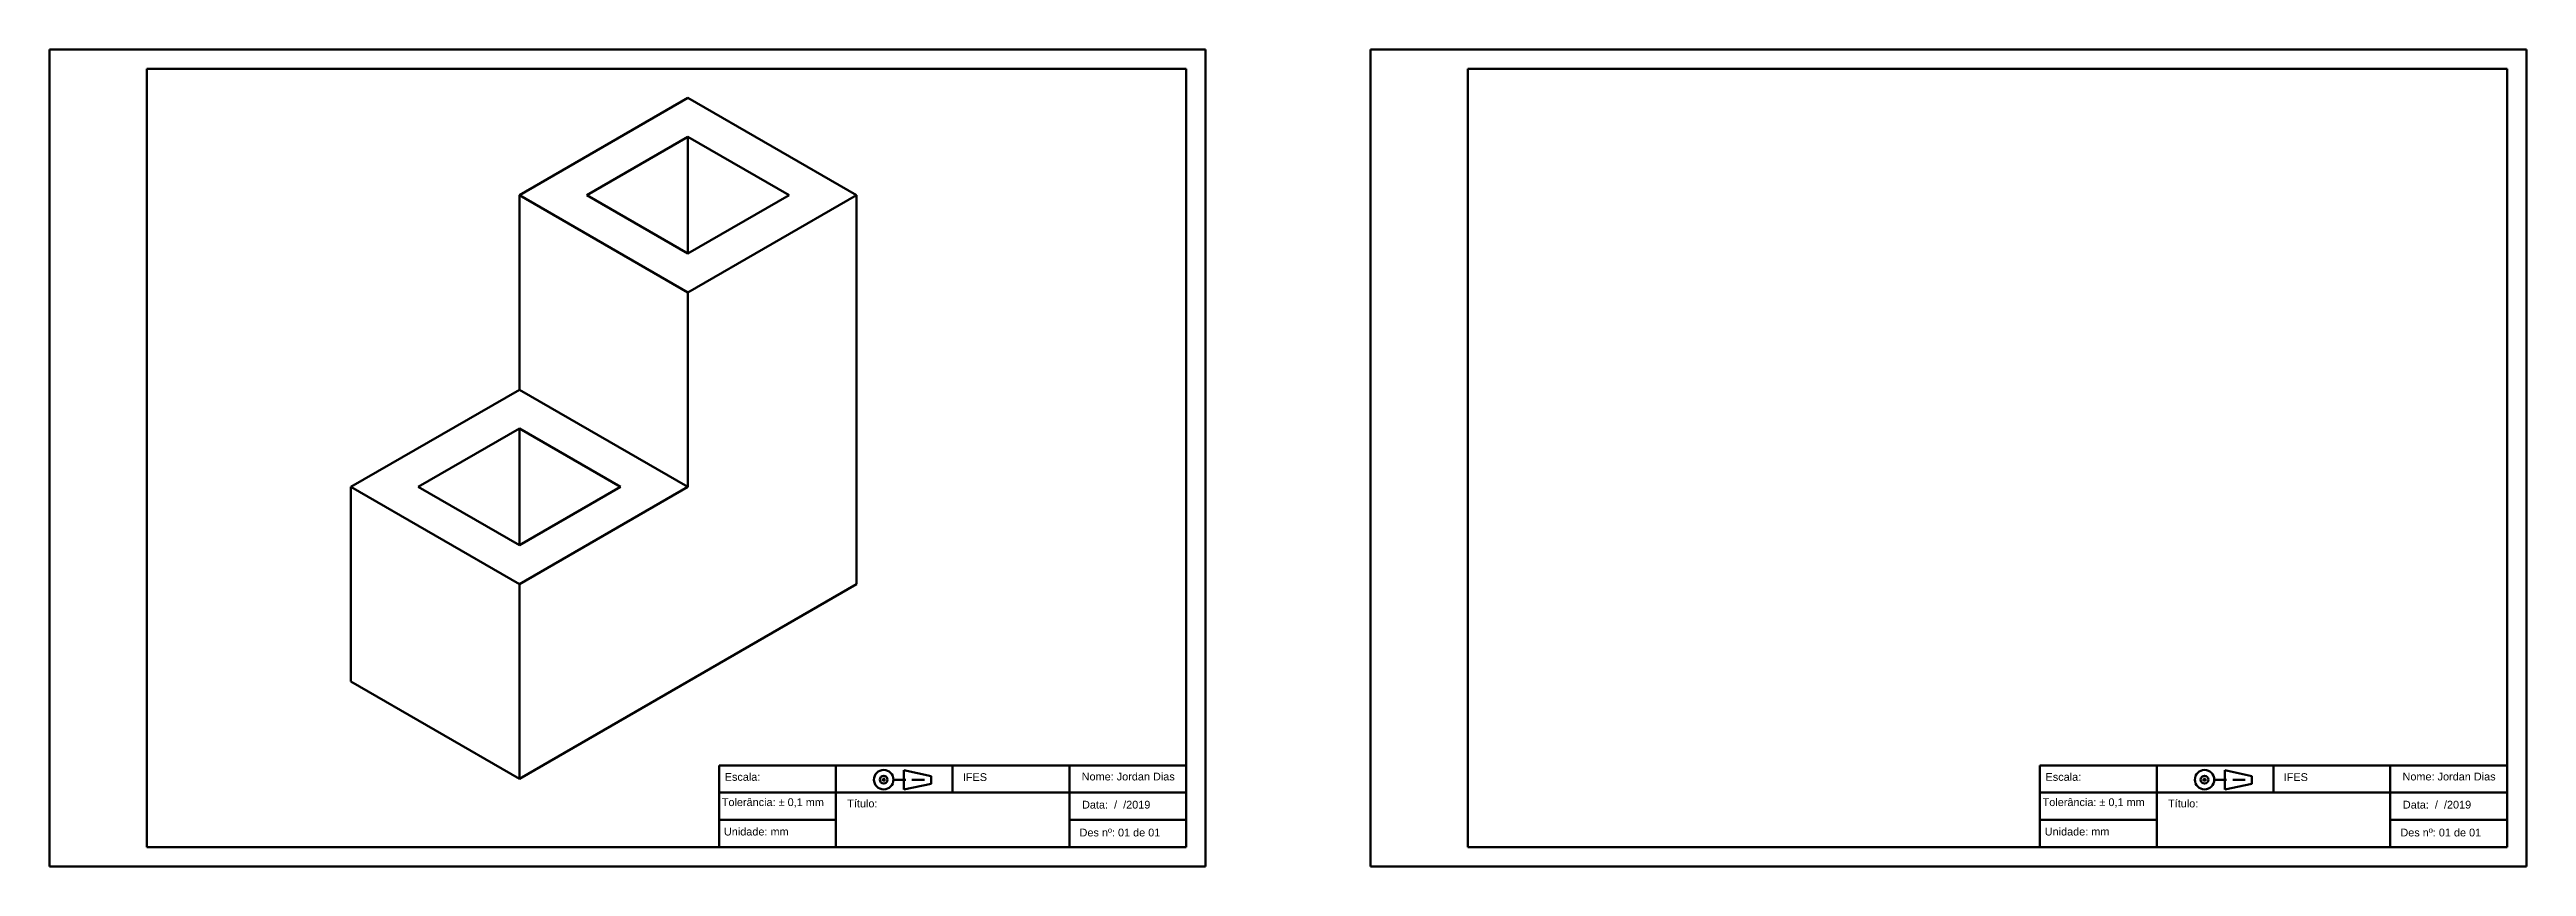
# Model space of a CAD drawing. Header units: millimetres. Extents: x 1304 to 2757, y 1438 to 1648.
# Drawn here: x 2121 to 2757, y 1438 to 1648 of the extents above; entities that cross this region are included whole.
import ezdxf

# ---------------------------------------------------------------- set-up
doc = ezdxf.new("R2010")
doc.units = ezdxf.units.MM
doc.linetypes.add('HIDDEN2', pattern=[4.7625, 3.175, -1.5875])
for name, color, linetype, lineweight in [('Centro', 100, 'Continuous', 100), ('Escondidas', 160, 'HIDDEN2', 50), ('Margem', 10, 'Continuous', 90)]:
    doc.layers.add(name, color=color, linetype=linetype, lineweight=lineweight)
doc.styles.get("Standard").update_dxf_attribs({"font": 'arial.ttf'})

msp = doc.modelspace()

# ---------------------------------------------------------------- linework, layer by layer
at = {"layer": 'Centro'}
for p, q in [((2145.74, 1642.71), (2145.74, 1442.71)), ((2412.74, 1642.71), (2145.74, 1642.71)), ((2412.74, 1442.71), (2412.74, 1642.71)), ((2485.06, 1642.71), (2485.06, 1442.71)), ((2752.06, 1642.71), (2485.06, 1642.71)), ((2752.06, 1442.71), (2752.06, 1642.71)), ((2292.74, 1456.71), (2292.74, 1463.71)), ((2292.74, 1463.71), (2322.74, 1463.71)), ((2382.74, 1463.71), (2322.74, 1463.71)), ((2322.74, 1463.71), (2322.74, 1456.71)), ((2382.74, 1463.71), (2352.74, 1463.71)), ((2352.74, 1463.71), (2352.74, 1456.71)), ((2382.74, 1456.71), (2382.74, 1463.71)), ((2382.74, 1463.71), (2412.74, 1463.71)), ((2632.06, 1456.71), (2632.06, 1463.71)), ((2632.06, 1463.71), (2662.06, 1463.71)), ((2722.06, 1463.71), (2662.06, 1463.71)), ((2662.06, 1463.71), (2662.06, 1456.71)), ((2722.06, 1463.71), (2692.06, 1463.71)), ((2692.06, 1463.71), (2692.06, 1456.71)), ((2722.06, 1456.71), (2722.06, 1463.71)), ((2722.06, 1463.71), (2752.06, 1463.71)), ((2322.74, 1456.71), (2292.74, 1456.71)), ((2292.74, 1456.71), (2292.74, 1449.71)), ((2322.74, 1449.71), (2322.74, 1456.71)), ((2382.74, 1456.71), (2322.74, 1456.71)), ((2412.74, 1456.71), (2382.74, 1456.71)), ((2382.74, 1456.71), (2382.74, 1449.71)), ((2412.74, 1449.71), (2412.74, 1456.71)), ((2662.06, 1456.71), (2632.06, 1456.71)), ((2632.06, 1456.71), (2632.06, 1449.71)), ((2662.06, 1449.71), (2662.06, 1456.71)), ((2722.06, 1456.71), (2662.06, 1456.71)), ((2752.06, 1456.71), (2722.06, 1456.71)), ((2722.06, 1456.71), (2722.06, 1449.71)), ((2752.06, 1449.71), (2752.06, 1456.71)), ((2292.74, 1449.71), (2322.74, 1449.71)), ((2292.74, 1449.71), (2292.74, 1442.71)), ((2322.74, 1449.71), (2322.74, 1442.71)), ((2412.74, 1449.71), (2382.74, 1449.71)), ((2382.74, 1449.71), (2382.74, 1442.71)), ((2412.74, 1442.71), (2412.74, 1449.71)), ((2632.06, 1449.71), (2662.06, 1449.71)), ((2632.06, 1449.71), (2632.06, 1442.71)), ((2662.06, 1449.71), (2662.06, 1442.71)), ((2752.06, 1449.71), (2722.06, 1449.71)), ((2722.06, 1449.71), (2722.06, 1442.71)), ((2752.06, 1442.71), (2752.06, 1449.71)), ((2145.74, 1442.71), (2412.74, 1442.71)), ((2485.06, 1442.71), (2752.06, 1442.71))]:
    msp.add_line(p, q, dxfattribs=at)
at = {"layer": 'Escondidas'}
for p, q in [((2337.54, 1460.02), (2345.74, 1460.02)), ((2676.86, 1460.02), (2685.05, 1460.02))]:
    msp.add_line(p, q, dxfattribs=at)
at = {"layer": 'Margem'}
for p, q in [((2120.74, 1647.71), (2417.74, 1647.71)), ((2120.74, 1437.71), (2120.74, 1647.71)), ((2120.74, 1647.71), (2120.74, 1642.71)), ((2417.74, 1647.71), (2417.74, 1437.71)), ((2417.74, 1647.71), (2417.74, 1642.71)), ((2460.06, 1647.71), (2757.06, 1647.71)), ((2460.06, 1437.71), (2460.06, 1647.71)), ((2460.06, 1647.71), (2460.06, 1642.71)), ((2757.06, 1647.71), (2757.06, 1437.71)), ((2757.06, 1647.71), (2757.06, 1642.71)), ((2241.46, 1610.27), (2284.76, 1635.27)), ((2284.76, 1635.27), (2328.06, 1610.27)), ((2258.78, 1610.27), (2284.76, 1625.27)), ((2284.76, 1625.27), (2310.74, 1610.27)), ((2284.76, 1625.27), (2284.76, 1595.27)), ((2241.46, 1560.27), (2241.46, 1610.27)), ((2241.46, 1610.27), (2284.76, 1585.27)), ((2258.78, 1610.27), (2284.76, 1595.27)), ((2284.76, 1585.27), (2328.06, 1610.27)), ((2284.76, 1595.27), (2310.74, 1610.27)), ((2328.06, 1610.27), (2328.06, 1510.27)), ((2284.76, 1535.27), (2284.76, 1585.27)), ((2198.16, 1535.27), (2241.46, 1560.27)), ((2241.46, 1560.27), (2284.76, 1535.27)), ((2215.48, 1535.27), (2241.46, 1550.27)), ((2241.46, 1550.27), (2267.44, 1535.27)), ((2241.46, 1550.27), (2241.46, 1520.27)), ((2198.16, 1485.27), (2198.16, 1535.27)), ((2198.16, 1535.27), (2241.46, 1510.27)), ((2215.48, 1535.27), (2241.46, 1520.27)), ((2241.46, 1510.27), (2284.76, 1535.27)), ((2241.46, 1520.27), (2267.44, 1535.27)), ((2241.46, 1460.27), (2241.46, 1510.27)), ((2241.46, 1460.27), (2328.06, 1510.27)), ((2241.46, 1460.27), (2198.16, 1485.27)), ((2335.04, 1460.02), (2334.54, 1460.02)), ((2335.04, 1460.52), (2335.04, 1460.02)), ((2335.04, 1460.02), (2335.04, 1459.52)), ((2335.04, 1460.02), (2335.54, 1460.02)), ((2340.22, 1462.46), (2340.22, 1459.96)), ((2347.22, 1460.96), (2340.22, 1462.46)), ((2340.22, 1459.96), (2340.22, 1457.46)), ((2340.22, 1457.46), (2347.22, 1458.96)), ((2347.22, 1459.96), (2347.22, 1460.96)), ((2347.22, 1460.96), (2347.22, 1458.96)), ((2674.36, 1460.02), (2673.86, 1460.02)), ((2674.36, 1460.52), (2674.36, 1460.02)), ((2674.36, 1460.02), (2674.36, 1459.52)), ((2674.36, 1460.02), (2674.86, 1460.02)), ((2679.53, 1462.46), (2679.53, 1459.96)), ((2686.53, 1460.96), (2679.53, 1462.46)), ((2679.53, 1459.96), (2679.53, 1457.46)), ((2679.53, 1457.46), (2686.53, 1458.96)), ((2686.53, 1459.96), (2686.53, 1460.96)), ((2686.53, 1460.96), (2686.53, 1458.96)), ((2335.04, 1457.02), (2335.04, 1457.02)), ((2674.36, 1457.02), (2674.36, 1457.02)), ((2120.74, 1437.71), (2120.74, 1442.71)), ((2417.74, 1437.71), (2417.74, 1442.71)), ((2460.06, 1437.71), (2460.06, 1442.71)), ((2757.06, 1437.71), (2757.06, 1442.71)), ((2417.74, 1437.71), (2120.74, 1437.71)), ((2757.06, 1437.71), (2460.06, 1437.71))]:
    msp.add_line(p, q, dxfattribs=at)
for centre, radius in [((2335.04, 1460.02), 2.5), ((2335.04, 1460.02), 1), ((2674.36, 1460.02), 2.5), ((2674.36, 1460.02), 1)]:
    msp.add_circle(centre, radius, dxfattribs=at)

# ---------------------------------------------------------------- texts
at = {"layer": 'Margem', "char_height": 2, "attachment_point": 1}
for s, insert in [('Escala:', (2294.19, 1461.74)), ('IFES', (2355.37, 1461.69)), ('Nome: Jordan Dias', (2385.9, 1461.83)), ('Escala:', (2633.51, 1461.74)), ('IFES', (2694.69, 1461.69)), ('Nome: Jordan Dias', (2725.22, 1461.83)), ('Título:', (2325.67, 1454.9)), ('Data:  /  /2019', (2385.99, 1454.6)), ('Título:', (2664.99, 1454.9)), ('Data:  /  /2019', (2725.3, 1454.6)), ('Unidade: mm', (2293.99, 1447.68)), ('Des nº: 01 de 01', (2385.35, 1447.44)), ('Unidade: mm', (2633.3, 1447.68)), ('Des nº: 01 de 01', (2724.67, 1447.44))]:
    msp.add_mtext(s, dxfattribs=dict(at, insert=insert))
at = {"layer": 'Margem', "char_height": 2, "width": 32.5779, "attachment_point": 1}
for insert in [(2293.45, 1455.24), (2632.76, 1455.24)]:
    msp.add_mtext('\\pt0;Tolerância: ± 0,1 mm', dxfattribs=dict(at, insert=insert))

doc.saveas('drawing.dxf')
